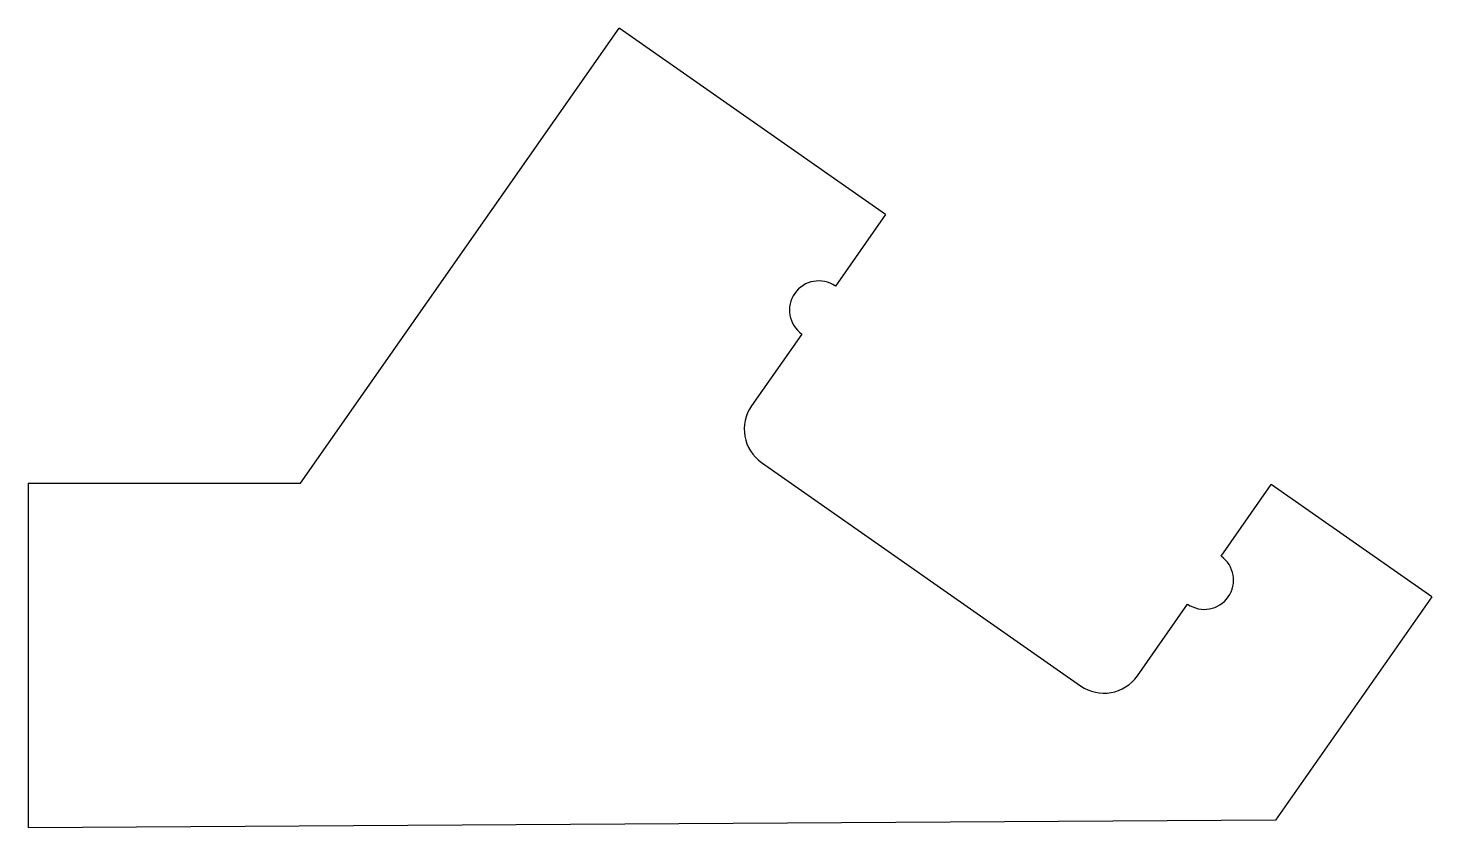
# Model space of a CAD drawing. Header units: millimetres. Extents: x -1584 to 1152, y -288 to 1444.
# Drawn here: x 791.2 to 1151.9, y 11.1 to 216.7 of the extents above; entities that cross this region are included whole.
import ezdxf

# ---------------------------------------------------------------- set-up
doc = ezdxf.new("R2010")
doc.units = ezdxf.units.MM

msp = doc.modelspace()

# ---------------------------------------------------------------- linework, layer by layer
for p, q in [((861.228151, 99.679895), (943.138188, 216.659551)), ((979.718409, 104.981196), (1061.633613, 47.623553)), ((791.228151, 99.679895), (861.228151, 99.679895)), ((1151.937032, 70.457027), (1111.786681, 13.116384)), ((1111.786681, 13.116384), (791.228151, 11.107968))]:
    msp.add_line(p, q)
at = {"color": 7, "linetype": 'Continuous', "lineweight": 25}
for p, q in [((1011.554451, 168.753968), (943.138188, 216.659551)), ((1011.554451, 168.753968), (998.648981, 150.323047)), ((990.045335, 138.035766), (977.139865, 119.604845)), ((791.228151, 99.679895), (791.228151, 11.107968)), ((1097.766379, 80.920298), (1110.671849, 99.351219)), ((1151.937032, 70.457027), (1110.671849, 99.351219)), ((1076.257262, 50.202096), (1089.162732, 68.633017))]:
    msp.add_line(p, q, dxfattribs=at)
for centre, start, end in [((994.347158, 144.179407), 55, 235), ((1093.464556, 74.776658), 235, 55)]:
    msp.add_arc(centre, 7.5, start, end)
for centre, start, end in [((985.740962, 113.582293), 145, 235), ((1067.656166, 56.224649), 235, 325)]:
    msp.add_arc(centre, 10.5, start, end, dxfattribs=at)

doc.saveas('drawing.dxf')
